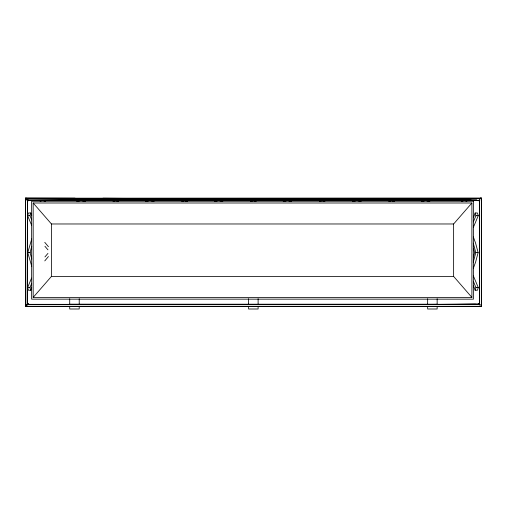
<?xml version="1.0" encoding="UTF-8"?>
<svg xmlns="http://www.w3.org/2000/svg" width="507" height="507" viewBox="0 0 507 507"><rect width="100%" height="100%" fill="white"/><g stroke="black" fill="none" stroke-linecap="round" stroke-linejoin="round"><path stroke-width="0.76" d="M27.619 200.937L27.619 304.371C25.097 306.209 30.578 302.349 27.15 304.941M27.891 304.504L28.449 304.219L27.188 304.504L479.812 304.511C477.157 303.256 481.099 305.423 479.457 304.454L479.464 200.398L479.844 199.834M479.204 304.244C479.407 302.749 478.995 304.644 479.996 304.789M479.464 304.587L479.565 200.208M481.358 305.848L480.902 306.602L480.902 305.848C482.411 305.867 481.118 306.57 480.94 306.589C482.632 305.487 480.541 306.855 481.384 306.412C481.834 305.588 481.612 306.133 481.181 306.558C480.744 307.008 481.637 304.954 481.232 306.545M27.562 304.314C28.741 304.175 27.346 303.002 27.302 304.865M481.46 305.848L480.902 306.501M28.474 304.206C27.353 304.213 27.936 303.598 27.435 304.751L27.435 200.563L27.784 200.107M479.926 304.637L479.273 303.452M479.273 201.152C479.983 198.706 479.565 202.046 478.703 200.411M25.642 198.757L25.572 198.224M27.308 200.303L27.891 200.1M27.682 201.057L27.714 200.544M27.727 201.152C26.136 198.148 29.647 202.052 26.979 199.644C29.393 203.117 25.787 198.579 28.202 200.385C28.69 200.436 26.89 200.404 26.979 199.644L28.474 200.398M25.35 198.757L26.098 198.186M28.1 200.208L27.536 200.772L27.536 304.587L27.619 303.668M27.353 304.396L28.012 304.149L27.771 303.782M27.308 200.227L27.739 200.975L28.291 200.398M479.286 303.731L478.703 304.194M25.768 305.848L25.464 306.304L26.098 305.848C26.218 307.654 24.393 305.277 26.098 305.848L26.098 306.501M481.042 198.446C482.03 198.662 481.587 197.863 480.902 198.757L481.637 198.757L480.902 198.003M28.234 304.219L27.612 304.441M31.738 266.314L27.771 252.625L31.738 238.936M31.764 259.033L30.078 252.625L31.764 246.218M473.481 257.024L474.622 252.625L473.481 248.221M473.291 243.176L475.82 252.625L473.291 262.075M473.361 236.984L475.604 243.176L478.126 252.625L475.604 262.075L473.361 268.26M31.707 219.867L29.945 215.678L30.743 212.978L28.436 212.978L27.638 215.678L31.554 225.127M473.405 275.979L478.259 287.551L477.461 290.251L475.154 290.251L475.953 287.551L473.367 281.36M31.554 278.096L27.638 287.551L28.436 290.251L30.743 290.251L31.726 287.532M473.437 217.744L475.154 212.978L477.461 212.978L478.259 215.678L473.405 227.25M479.216 303.921L478.874 304.219L479.844 304.941M473.367 221.87L475.953 215.678L475.154 212.978M30.743 290.251L29.945 287.551L31.707 283.362M479.318 201.057L478.855 200.442L479.381 200.937L479.552 200.525L478.798 200.398L479.844 199.992L478.874 200.436L479.166 200.69L479.464 200.398L429.936 200.018L25.616 198.408M27.727 200.956L28.145 200.423L26.979 199.644L27.771 200.823L27.175 199.834M25.775 306.545L26.098 305.848L25.394 306.133M480.902 198.104C481.669 199.245 482.094 197.534 480.902 198.757L480.902 198.015L481.46 198.224L481.46 306.405L26.098 306.412C25.09 306.298 26.586 305.531 25.546 306.405L25.54 198.186L481.054 198.117M479.565 200.563L478.798 200.398M27.676 200.493L28.234 200.385L27.188 200.1L471.104 200.1M27.739 303.63L27.663 303.947M480.902 306.412L481.637 305.848M479.369 200.81L479.679 200.322M25.546 198.357L25.901 306.279L481.536 306.31L481.542 198.3L480.902 198.757L481.352 198.117L481.358 306.488L25.642 306.501L26.098 305.848M44.768 260.909L48.444 256.523M44.927 256.941L47.956 253.392M27.074 304.631L27.834 303.915L28.1 304.396M28.126 304.2L27.689 304.473M33.17 297.406L51.448 276.423L51.448 223.974L33.17 202.996L471.903 202.996L471.903 297.406L33.17 297.406L33.17 202.996M471.903 297.406L453.626 276.423L453.626 223.974L471.903 202.996M481.149 198.51C479.869 197.971 482.62 199.276 480.902 198.186M25.616 198.269C26.763 198.022 25.122 198.49 25.901 198.471M25.92 306.013L25.458 306.203L25.458 305.848M471.802 200.373L429.562 200.208L479.083 200.588L479.647 200.208M27.784 304.498L28.215 304.244M188.154 199.821L29.019 198.592L136.833 198.471L476.751 199.809M228.359 199.973L429.936 200.018M479.083 200.588L479.464 200.398M479.457 304.454L27.632 304.333L27.961 304.251M481.46 198.757L481.606 198.427L480.902 198.294L25.642 198.402L262.556 199.999M479.438 200.29L451.122 200.29M26.979 199.644L27.834 200.69L28.379 200.347M461.338 201.475L464.184 200.411L466.839 201.133M113.099 201.577L115.729 200.645L118.467 201.577M181.874 201.577L184.504 200.645L187.248 201.577M250.673 201.577L253.304 200.645L256.041 201.577M319.48 201.577L322.116 200.645L324.854 201.577M388.907 201.577L391.537 200.645L394.281 201.577M27.695 304.346L27.004 304.783M40.116 201.133L42.759 200.411L45.649 201.475M76.861 201.501L81.057 200.499L85.22 201.501M145.636 201.501L149.838 200.499L154.001 201.501M214.436 201.501L218.631 200.499L222.795 201.501M283.248 201.501L287.444 200.499L291.607 201.501M352.669 201.501L356.871 200.499L361.035 201.501M421.444 201.501L425.639 200.499L429.803 201.501M25.768 198.047L26.022 198.433L25.775 198.06L75.061 198.186M479.178 200.347L479.33 200.544M28.1 200.385L27.302 199.739M480.902 306.31C482.601 305.905 480.205 306.177 481.593 306.177M479.381 304.371L479.083 304.016L429.562 304.396L475.604 304.219M447.231 304.454L479.464 304.206L479.083 304.016M38.152 306.558L57.354 306.482M27.486 200.214L470.94 200.208M27.638 215.678L29.945 215.678M475.953 215.678L478.259 215.678M51.448 223.974L453.626 223.974M27.771 252.625L30.078 252.625M475.82 252.625L478.126 252.625M51.448 276.423L453.626 276.423M27.638 287.551L29.945 287.551M475.953 287.551L478.259 287.551M69.713 304.206L437.154 304.206M27.486 304.39L479.647 304.403L479.311 303.972M223.454 198.757L102.839 198.294L467.315 199.929L136.833 198.471M262.347 200.1L26.098 198.763M38.152 198.478L228.454 199.923M478.982 304.105L479.692 304.865M25.946 306.488L25.572 306.38M481.244 198.269L481.536 198.605M25.92 198.592L25.464 198.3L25.458 306.31M27.834 200.354L27.435 199.853M479.261 303.947L479.438 304.339M47.956 249.837L44.927 246.288M48.444 246.719L44.768 242.34M25.616 306.196L25.54 305.848M473.437 285.492L475.154 290.251M30.743 212.978L31.726 215.703M27.536 200.018L27.771 200.823M437.154 298.686L437.154 304.251M427.648 298.686L427.648 304.251M427.648 306.602L427.648 308.997L437.154 308.997L437.154 306.602L69.713 306.602L69.713 308.997L79.219 308.997L79.219 306.602M258.114 298.686L258.114 304.251M258.114 306.602L258.114 308.997L248.607 308.997L248.607 306.602M248.607 298.686L248.607 304.251M79.219 298.686L79.219 304.251M69.713 298.686L69.713 304.251M473.43 201.247L31.643 201.247L31.643 299.155L473.43 299.155L473.43 201.247"/></g></svg>
